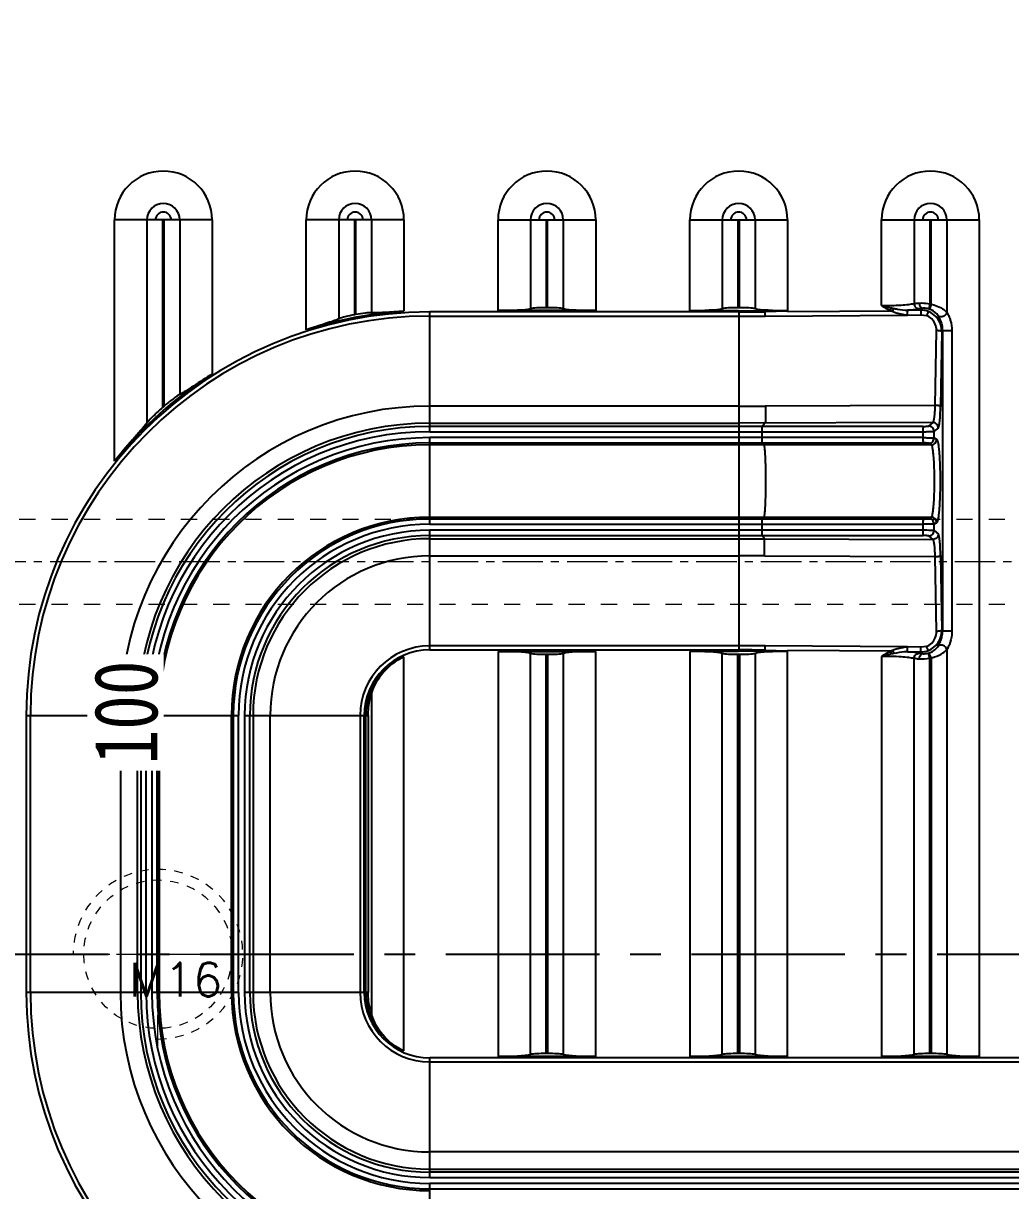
# Model space of a CAD drawing. Header units: millimetres. Extents: x 4797 to 6967, y -10922 to -3169.
# Drawn here: x 5593.2 to 5686.3, y -6475.9 to -6365.8 of the extents above; entities that cross this region are included whole.
import ezdxf

# ---------------------------------------------------------------- set-up
doc = ezdxf.new("R2010")
doc.units = ezdxf.units.MM
doc.header["$LTSCALE"] = 16.335
doc.header["$PDMODE"] = 3
doc.header["$PDSIZE"] = 0.3125
doc.linetypes.add('CENTER', pattern=[0.6, 0.375, -0.075, 0.075, -0.075])
doc.linetypes.add('HIDDEN', pattern=[0.2, 0.1, -0.1])
doc.layers.get('0').update_dxf_attribs({"linetype": 'CONTINUOUS'})
doc.layers.get('Defpoints').update_dxf_attribs({"linetype": 'CONTINUOUS'})
doc.layers.add('cool', color=153, linetype='HIDDEN', lineweight=9)
doc.layers.add('screw', color=33, linetype='CONTINUOUS', lineweight=13)
doc.layers.add('DEFAULT_2', color=8, linetype='HIDDEN')
doc.styles.get("Standard").update_dxf_attribs({"font": 'txt', "width": 0.8})
doc.styles.add('TXT', font='txt.shx', dxfattribs={"bigfont": 'gbcbig.shx'})
doc.dimstyles.new('ISO-25', dxfattribs={"dimtxt": 8, "dimasz": 6, "dimexe": 0, "dimexo": 0, "dimgap": 0, "dimtad": 1, "dimdsep": 46, "dimtxsty": 'Standard', "dimcen": 0, "dimclrd": 4, "dimclre": 4, "dimclrt": 6, "dimazin": 0, "dimtfac": 1, "dimtofl": 0, "dimtmove": 0, "dimatfit": 3, "dimfxl": 0, "dimarcsym": 0})

# ---------------------------------------------------------------- blocks, each defined once
blk = doc.blocks.new('147')
at = {"layer": 'cool', "ltscale": 0.932966}
for p, q in [((229.57, -3849.57), (-211.77, -3849.57)), ((229.57, -3857.57), (-211.77, -3857.57))]:
    blk.add_line(p, q, dxfattribs=at)
at = {"layer": 'cool', "color": 1, "linetype": 'CENTER', "ltscale": 0.621977}
blk.add_line((243.9, -3853.57), (-226.1, -3853.57), dxfattribs=at)
blk = doc.blocks.new('*D54')
at = {"color": 4, "lineweight": -2, "transparency": 16777216}
blk.add_line((5484.21, -6453.59), (5460.89, -6453.59), dxfattribs=at)
at = {"layer": 'Defpoints', "color": 0, "transparency": 16777216}
for p in [(5484.21, -6453.59), (5705.87, -6453.59)]:
    blk.add_point(p, dxfattribs=at)
at = {"color": 6, "transparency": 16777216, "insert": (5462.09, -6450.59), "char_height": 6, "attachment_point": 5, "bg_fill": 3, "box_fill_scale": 1.1, "bg_fill_color": 256, "bg_fill_true_color": 13158600, "bg_fill_transparency": 0}
blk.add_mtext('0', dxfattribs=at)
at = {"layer": 'Defpoints', "color": 0, "transparency": 16777216}
blk.add_point((5463.29, -6453.59), dxfattribs=at)
blk = doc.blocks.new('*D55')
at = {"color": 4, "lineweight": -2, "transparency": 16777216}
blk.add_line((5478.06, -6416.59), (5455.29, -6416.59), dxfattribs=at)
at = {"layer": 'Defpoints', "color": 0, "transparency": 16777216}
for p in [(5478.06, -6416.59), (5705.87, -6453.59)]:
    blk.add_point(p, dxfattribs=at)
at = {"color": 6, "transparency": 16777216, "insert": (5459.29, -6413.59), "char_height": 6, "attachment_point": 5, "bg_fill": 3, "box_fill_scale": 1.1, "bg_fill_color": 256, "bg_fill_true_color": 13158600, "bg_fill_transparency": 0}
blk.add_mtext('37', dxfattribs=at)
at = {"layer": 'Defpoints', "color": 0, "transparency": 16777216}
blk.add_point((5463.29, -6416.59), dxfattribs=at)
blk = doc.blocks.new('*D56')
at = {"color": 4, "lineweight": -2, "transparency": 16777216}
blk.add_line((5502.41, -6336.59), (5453.69, -6336.59), dxfattribs=at)
at = {"layer": 'Defpoints', "color": 0, "transparency": 16777216}
for p in [(5502.41, -6336.59), (5705.87, -6453.59)]:
    blk.add_point(p, dxfattribs=at)
at = {"color": 6, "transparency": 16777216, "insert": (5458.49, -6333.59), "char_height": 6, "attachment_point": 5, "bg_fill": 3, "box_fill_scale": 1.1, "bg_fill_color": 256, "bg_fill_true_color": 13158600, "bg_fill_transparency": 0}
blk.add_mtext('117', dxfattribs=at)
at = {"layer": 'Defpoints', "color": 0, "transparency": 16777216}
blk.add_point((5463.29, -6336.59), dxfattribs=at)
blk = doc.blocks.new('*D83')
at = {"color": 4, "lineweight": -2, "transparency": 16777216}
blk.add_line((5577.23, -6373.78), (5445.69, -6373.78), dxfattribs=at)
at = {"layer": 'Defpoints', "color": 0, "transparency": 16777216}
for p in [(5577.23, -6373.78), (5705.87, -6453.59)]:
    blk.add_point(p, dxfattribs=at)
at = {"color": 6, "transparency": 16777216, "insert": (5454.49, -6370.78), "char_height": 6, "attachment_point": 5, "bg_fill": 3, "box_fill_scale": 1.1, "bg_fill_color": 256, "bg_fill_true_color": 13158600, "bg_fill_transparency": 0}
blk.add_mtext('79.81', dxfattribs=at)
at = {"layer": 'Defpoints', "color": 0, "transparency": 16777216}
blk.add_point((5463.29, -6373.78), dxfattribs=at)
blk = doc.blocks.new('*D84')
at = {"color": 4, "lineweight": -2, "transparency": 16777216}
blk.add_line((5507.76, -6491.59), (5455.29, -6491.59), dxfattribs=at)
at = {"layer": 'Defpoints', "color": 0, "transparency": 16777216}
for p in [(5705.87, -6453.59), (5507.76, -6491.59)]:
    blk.add_point(p, dxfattribs=at)
at = {"color": 6, "transparency": 16777216, "insert": (5459.29, -6488.59), "char_height": 6, "attachment_point": 5, "bg_fill": 3, "box_fill_scale": 1.1, "bg_fill_color": 256, "bg_fill_true_color": 13158600, "bg_fill_transparency": 0}
blk.add_mtext('38', dxfattribs=at)
at = {"layer": 'Defpoints', "color": 0, "transparency": 16777216}
blk.add_point((5463.29, -6491.59), dxfattribs=at)
blk = doc.blocks.new('*D85')
at = {"color": 4, "lineweight": -2, "transparency": 16777216}
blk.add_line((5555.12, -6506.44), (5444.09, -6506.44), dxfattribs=at)
at = {"layer": 'Defpoints', "color": 0, "transparency": 16777216}
for p in [(5705.87, -6453.59), (5463.29, -6506.44), (5555.12, -6506.44)]:
    blk.add_point(p, dxfattribs=at)
at = {"color": 6, "transparency": 16777216, "insert": (5453.69, -6503.44), "char_height": 6, "attachment_point": 5, "bg_fill": 3, "box_fill_scale": 1.1, "bg_fill_color": 256, "bg_fill_true_color": 13158600, "bg_fill_transparency": 0}
blk.add_mtext('52.85', dxfattribs=at)
blk = doc.blocks.new('*D57')
at = {"color": 4, "lineweight": -2, "transparency": 16777216}
blk.add_line((5555.12, -6507.58), (5555.12, -6671.73), dxfattribs=at)
at = {"layer": 'Defpoints', "color": 0, "transparency": 16777216}
for p in [(5705.87, -6453.59), (5555.12, -6507.58)]:
    blk.add_point(p, dxfattribs=at)
at = {"color": 6, "transparency": 16777216, "insert": (5552.12, -6660.93), "char_height": 6, "attachment_point": 5, "rotation": 90, "bg_fill": 3, "box_fill_scale": 1.1, "bg_fill_color": 256, "bg_fill_true_color": 13158600, "bg_fill_transparency": 0}
blk.add_mtext('150.75', dxfattribs=at)
at = {"layer": 'Defpoints', "color": 0, "transparency": 16777216}
blk.add_point((5555.12, -6650.13), dxfattribs=at)
blk = doc.blocks.new('*D58')
at = {"color": 4, "lineweight": -2, "transparency": 16777216}
blk.add_line((5577.23, -6372.68), (5577.23, -6233.98), dxfattribs=at)
at = {"layer": 'Defpoints', "color": 0, "transparency": 16777216}
for p in [(5577.23, -6256.38), (5577.23, -6372.68), (5705.87, -6453.59)]:
    blk.add_point(p, dxfattribs=at)
at = {"color": 6, "transparency": 16777216, "insert": (5574.23, -6245.18), "char_height": 6, "attachment_point": 5, "rotation": 90, "bg_fill": 3, "box_fill_scale": 1.1, "bg_fill_color": 256, "bg_fill_true_color": 13158600, "bg_fill_transparency": 0}
blk.add_mtext('128.64', dxfattribs=at)
blk = doc.blocks.new('*D59')
at = {"color": 4, "lineweight": -2, "transparency": 16777216}
blk.add_line((5500.87, -6290.13), (5500.87, -6244.38), dxfattribs=at)
at = {"layer": 'Defpoints', "color": 0, "transparency": 16777216}
for p in [(5500.87, -6290.13), (5705.87, -6453.59)]:
    blk.add_point(p, dxfattribs=at)
at = {"color": 6, "transparency": 16777216, "insert": (5497.87, -6250.38), "char_height": 6, "attachment_point": 5, "rotation": 90, "bg_fill": 3, "box_fill_scale": 1.1, "bg_fill_color": 256, "bg_fill_true_color": 13158600, "bg_fill_transparency": 0}
blk.add_mtext('205', dxfattribs=at)
at = {"layer": 'Defpoints', "color": 0, "transparency": 16777216}
blk.add_point((5500.87, -6256.38), dxfattribs=at)
blk = doc.blocks.new('*D60')
at = {"color": 4, "lineweight": -2, "transparency": 16777216}
blk.add_line((5497.55, -6293.59), (5454.72, -6293.59), dxfattribs=at)
at = {"layer": 'Defpoints', "color": 0, "transparency": 16777216}
for p in [(5497.55, -6293.59), (5705.87, -6453.59)]:
    blk.add_point(p, dxfattribs=at)
at = {"color": 6, "transparency": 16777216, "insert": (5459.92, -6290.59), "char_height": 6, "attachment_point": 5, "bg_fill": 3, "box_fill_scale": 1.1, "bg_fill_color": 256, "bg_fill_true_color": 13158600, "bg_fill_transparency": 0}
blk.add_mtext('160', dxfattribs=at)
at = {"layer": 'Defpoints', "color": 0, "transparency": 16777216}
blk.add_point((5465.12, -6293.59), dxfattribs=at)
blk = doc.blocks.new('screw_m16_g')
at = {"layer": 'screw', "color": 1, "linetype": 'CENTER', "ltscale": 0.497582}
for p, q in [((0, -8.8), (0, 8.8)), ((-8.8, 0), (8.8, 0))]:
    blk.add_line(p, q, dxfattribs=at)
at = {"layer": 'screw', "color": 33, "linetype": 'HIDDEN', "ltscale": 0.497582}
blk.add_circle((0, 0), 7, dxfattribs=at)
at = {"layer": 'screw', "color": 92, "linetype": 'HIDDEN', "ltscale": 0.497582}
blk.add_arc((0, 0), 8, 270, 180, dxfattribs=at)
at = {"layer": 'screw', "color": 6, "style": 'TXT'}
blk.add_text('M16', height=3.2, dxfattribs=at).set_placement((-2.72, -4))
blk = doc.blocks.new('*D451')
at = {"color": 4, "lineweight": -2, "transparency": 16777216}
blk.add_line((5605.87, -6456.39), (5605.87, -6425.99), dxfattribs=at)
at = {"layer": 'Defpoints', "color": 0, "transparency": 16777216}
for p in [(5705.87, -6453.59), (5605.87, -6456.39)]:
    blk.add_point(p, dxfattribs=at)
at = {"color": 6, "transparency": 16777216, "insert": (5602.87, -6430.79), "char_height": 6, "attachment_point": 5, "rotation": 90, "bg_fill": 3, "box_fill_scale": 1.1, "bg_fill_color": 256, "bg_fill_true_color": 13158600, "bg_fill_transparency": 0}
blk.add_mtext('100', dxfattribs=at)
at = {"layer": 'Defpoints', "color": 0, "transparency": 16777216}
blk.add_point((5605.87, -6435.59), dxfattribs=at)

msp = doc.modelspace()

# ---------------------------------------------------------------- linework, layer by layer
at = {"color": 1, "linetype": 'CENTER', "ltscale": 2.363517}
msp.add_line((5470.871, -6453.588), (5940.871, -6453.588), dxfattribs=at)

# ---------------------------------------------------------------- block references
msp.add_blockref('147', (5696.975, -2563.022))

# ---------------------------------------------------------------- next in the draw order: dimensions: what is measured, and where the dimension line sits
dim = msp.add_ordinate_dim(feature_location=(5484.207285613, -6453.588155281), offset=(-20.915271736, 0), dtype=0, origin=(5705.871304983, -6453.588155281), dimstyle='ISO-25', override={"dimtxt": 6, "dimfxl": 1.25})
dim.commit()
dim.dimension.update_dxf_attribs({"geometry": '*D54', "text_midpoint": (5462.092013877, -6450.588155281)})

# ---------------------------------------------------------------- next in the draw order: dimensions: what is measured, and where the dimension line sits
dim = msp.add_ordinate_dim(feature_location=(5478.056, -6416.588), offset=(-14.764, 0), dtype=0, origin=(5705.871, -6453.588), dimstyle='ISO-25', override={"dimtxt": 6, "dimfxl": 1.25})
dim.commit()
dim.dimension.update_dxf_attribs({"geometry": '*D55', "text_midpoint": (5459.292, -6413.588)})

# ---------------------------------------------------------------- next in the draw order: dimensions: what is measured, and where the dimension line sits
dim = msp.add_ordinate_dim(feature_location=(5502.409, -6336.588), offset=(-39.117, 0), dtype=0, origin=(5705.871, -6453.588), dimstyle='ISO-25', override={"dimtxt": 6, "dimfxl": 1.25})
dim.commit()
dim.dimension.update_dxf_attribs({"geometry": '*D56', "text_midpoint": (5458.492, -6333.588)})

# ---------------------------------------------------------------- next in the draw order: dimensions: what is measured, and where the dimension line sits
dim = msp.add_ordinate_dim(feature_location=(5577.231, -6373.778), offset=(-113.939, 0), dtype=0, origin=(5705.871, -6453.588), dimstyle='ISO-25', override={"dimtxt": 6, "dimfxl": 1.25})
dim.commit()
dim.dimension.update_dxf_attribs({"geometry": '*D83', "text_midpoint": (5454.492, -6370.778)})

# ---------------------------------------------------------------- next in the draw order: dimensions: what is measured, and where the dimension line sits
dim = msp.add_ordinate_dim(feature_location=(5507.76, -6491.588), offset=(-44.468, 0), dtype=0, origin=(5705.871, -6453.588), dimstyle='ISO-25', override={"dimtxt": 6, "dimfxl": 1.25})
dim.commit()
dim.dimension.update_dxf_attribs({"geometry": '*D84', "text_midpoint": (5459.292, -6488.588)})

# ---------------------------------------------------------------- next in the draw order: dimensions: what is measured, and where the dimension line sits
dim = msp.add_ordinate_dim(feature_location=(5555.121, -6506.438), offset=(-91.829, 0), dtype=0, origin=(5705.871, -6453.588), dimstyle='ISO-25', override={"dimtxt": 6, "dimfxl": 1.25})
dim.commit()
dim.dimension.update_dxf_attribs({"geometry": '*D85', "text_midpoint": (5453.692, -6503.438)})

# ---------------------------------------------------------------- next in the draw order: dimensions: what is measured, and where the dimension line sits
dim = msp.add_ordinate_dim(feature_location=(5555.121, -6507.578), offset=(0, -142.548), dtype=1, origin=(5705.871, -6453.588), dimstyle='ISO-25', override={"dimtxt": 6, "dimfxl": 1.25})
dim.commit()
dim.dimension.update_dxf_attribs({"geometry": '*D57', "text_midpoint": (5552.121, -6660.926)})

# ---------------------------------------------------------------- next in the draw order: linework, layer by layer
at = {"color": 7, "linetype": 'Continuous'}
for p, q in [((5604.741, -6457.193), (5593.451, -6457.193)), ((5613.479, -6457.193), (5605.303, -6457.193)), ((5625.332, -6457.193), (5614.042, -6457.193)), ((5625.692, -6457.193), (5625.471, -6457.193)), ((5642.623, -6462.959), (5642.489, -6462.959)), ((5660.713, -6462.959), (5660.579, -6462.959)), ((5678.803, -6462.959), (5678.669, -6462.959)), ((5631.501, -6474.653), (5631.501, -6463.362)), ((5780.241, -6463.362), (5631.501, -6463.362)), ((5631.501, -6463.75), (5780.241, -6463.75)), ((5647.162, -6463.223), (5637.95, -6463.223)), ((5665.252, -6463.223), (5656.04, -6463.223)), ((5683.342, -6463.223), (5674.13, -6463.223)), ((5780.241, -6472.238), (5631.501, -6472.238)), ((5631.501, -6473.855), (5780.241, -6473.855)), ((5780.241, -6474.151), (5631.501, -6474.151)), ((5631.501, -6474.653), (5780.241, -6474.653)), ((5631.501, -6483.391), (5631.501, -6475.215)), ((5780.241, -6475.215), (5631.501, -6475.215)), ((5631.501, -6475.717), (5780.241, -6475.717))]:
    msp.add_line(p, q, dxfattribs=at)
for radius, end in [(38.051, 270), (37.663, 270), (29.175, 270), (27.558, 270), (27.261, 270), (26.76, 270), (26.198, 270), (25.696, 270), (25.522, 270), (18.698, 270), (18.524, 270), (18.022, 270), (17.46, 270), (16.959, 270), (16.662, 270), (15.045, 270), (6.557, 270), (6.169, 270), (6.03, 246.24715)]:
    msp.add_arc((5631.501, -6457.193), radius, 180, end, dxfattribs=at)
for centre, major_axis, start_param, end_param in [((5637.95, -6462.933), (3.317, 0), -1.5707963, -0.3981949), ((5642.489, -6463.1), (1.608, 0), 1.5707963, 2.7433978), ((5642.623, -6463.1), (1.608, 0), 0.3981949, 1.5707963), ((5647.162, -6462.933), (3.317, 0), -2.7433978, -1.5707963), ((5656.04, -6462.933), (3.317, 0), -1.5707963, -0.3981949), ((5660.579, -6463.1), (1.608, 0), 1.5707963, 2.7433978), ((5660.713, -6463.1), (1.608, 0), 0.3981949, 1.5707963), ((5665.252, -6462.933), (3.317, 0), -2.7433978, -1.5707963), ((5674.13, -6462.933), (3.317, 0), -1.5707963, -0.3981949), ((5678.669, -6463.1), (1.608, 0), 1.5707963, 2.7433978), ((5678.803, -6463.1), (1.608, 0), 0.3981949, 1.5707963), ((5683.342, -6462.933), (3.317, 0), -2.7433978, -1.5707963)]:
    msp.add_ellipse(centre, major_axis=major_axis, ratio=0.0874887, start_param=start_param, end_param=end_param, dxfattribs=at)
for points, knots in [([(5626.015, -6459.231), (5625.969, -6459.078), (5625.782, -6458.415), (5625.692, -6457.722), (5625.692, -6457.193)], [0, 0, 0, 0, 0.2322874, 1, 1, 1, 1]), ([(5629.072, -6462.712), (5628.308, -6462.376), (5626.996, -6461.38), (5626.232, -6459.944), (5626.015, -6459.231)], [0, 0, 0, 0, 0.5284097, 1, 1, 1, 1])]:
    msp.add_open_spline(points, degree=3, knots=knots, dxfattribs=at)

# ---------------------------------------------------------------- next in the draw order: dimensions: what is measured, and where the dimension line sits
dim = msp.add_ordinate_dim(feature_location=(5577.231, -6372.68), offset=(0, 116.298), dtype=1, origin=(5705.871, -6453.588), dimstyle='ISO-25', override={"dimtxt": 6, "dimfxl": 1.25})
dim.commit()
dim.dimension.update_dxf_attribs({"geometry": '*D58', "text_midpoint": (5574.231, -6245.182)})

# ---------------------------------------------------------------- next in the draw order: dimensions: what is measured, and where the dimension line sits
dim = msp.add_ordinate_dim(feature_location=(5500.871, -6290.133), offset=(0, 33.751), dtype=1, origin=(5705.871, -6453.588), dimstyle='ISO-25', override={"dimtxt": 6, "dimfxl": 1.25})
dim.commit()
dim.dimension.update_dxf_attribs({"geometry": '*D59', "text_midpoint": (5497.871, -6250.382)})

# ---------------------------------------------------------------- next in the draw order: dimensions: what is measured, and where the dimension line sits
dim = msp.add_ordinate_dim(feature_location=(5497.55, -6293.588), offset=(-32.427, 0), dtype=0, origin=(5705.871, -6453.588), dimstyle='ISO-25', override={"dimtxt": 6, "dimfxl": 1.25})
dim.commit()
dim.dimension.update_dxf_attribs({"geometry": '*D60', "text_midpoint": (5459.923, -6290.588)})

# ---------------------------------------------------------------- next in the draw order: linework, layer by layer
for p, q in [((5601.77, -6407.093), (5601.77, -6384.33)), ((5610.982, -6384.33), (5601.77, -6384.33)), ((5604.827, -6384.33), (5604.827, -6403.485)), ((5606.309, -6384.33), (5606.309, -6402.01)), ((5606.443, -6401.895), (5606.443, -6384.33)), ((5607.925, -6384.33), (5607.925, -6400.793)), ((5610.982, -6384.33), (5610.982, -6398.853)), ((5619.86, -6394.69), (5619.86, -6384.33)), ((5629.072, -6384.33), (5619.86, -6384.33)), ((5622.917, -6384.33), (5622.917, -6393.668)), ((5624.399, -6384.33), (5624.399, -6393.271)), ((5624.533, -6393.246), (5624.533, -6384.33)), ((5626.015, -6384.33), (5626.015, -6393.089)), ((5629.072, -6384.33), (5629.072, -6392.95)), ((5637.95, -6392.873), (5637.95, -6384.33)), ((5637.95, -6384.33), (5647.162, -6384.33)), ((5641.007, -6384.33), (5641.007, -6392.695)), ((5642.489, -6384.33), (5642.489, -6392.609)), ((5642.623, -6392.609), (5642.623, -6384.33)), ((5644.105, -6384.33), (5644.105, -6392.695)), ((5647.162, -6384.33), (5647.162, -6392.873)), ((5656.04, -6392.873), (5656.04, -6384.33)), ((5656.04, -6384.33), (5665.252, -6384.33)), ((5659.097, -6384.33), (5659.097, -6392.695)), ((5660.579, -6384.33), (5660.579, -6392.609)), ((5660.713, -6392.609), (5660.713, -6384.33)), ((5662.195, -6384.33), (5662.195, -6392.695)), ((5665.252, -6384.33), (5665.252, -6393)), ((5674.13, -6392.412), (5674.13, -6384.33)), ((5674.13, -6384.33), (5683.342, -6384.33)), ((5677.187, -6384.33), (5677.187, -6392.208)), ((5678.669, -6384.33), (5678.669, -6392.236)), ((5678.803, -6392.276), (5678.803, -6384.33)), ((5680.285, -6384.33), (5680.285, -6393.045)), ((5683.342, -6384.33), (5683.342, -6463.223)), ((5642.623, -6392.609), (5642.489, -6392.609)), ((5660.713, -6392.609), (5660.579, -6392.609)), ((5678.669, -6392.236), (5678.592, -6392.734)), ((5678.803, -6392.276), (5678.646, -6392.75)), ((5631.501, -6404.303), (5631.501, -6393.012)), ((5660.646, -6393.012), (5631.501, -6393.012)), ((5631.501, -6393.4), (5660.646, -6393.4)), ((5647.162, -6392.873), (5637.95, -6392.873)), ((5665.252, -6392.936), (5656.04, -6392.873)), ((5660.646, -6393.012), (5660.646, -6424.894)), ((5665.252, -6392.936), (5663.137, -6392.998)), ((5663.138, -6393.396), (5663.137, -6393.008)), ((5663.138, -6393.396), (5676.579, -6393.317)), ((5675.061, -6392.927), (5665.252, -6393)), ((5674.956, -6392.873), (5675.073, -6392.636)), ((5675.169, -6392.971), (5675.062, -6392.949)), ((5675.146, -6392.964), (5675.276, -6392.678)), ((5676.579, -6393.287), (5676.579, -6392.835)), ((5677.825, -6392.835), (5676.579, -6392.835)), ((5676.579, -6393.317), (5677.825, -6393.285)), ((5677.825, -6392.835), (5677.991, -6392.67)), ((5677.825, -6392.835), (5677.825, -6393.285)), ((5677.825, -6393.285), (5678.362, -6393.34)), ((5679.179, -6401.825), (5679.301, -6394.767)), ((5680.765, -6394.792), (5679.874, -6394.791)), ((5679.874, -6394.792), (5679.874, -6423.114)), ((5680.765, -6394.792), (5680.765, -6423.114)), ((5679.802, -6394.864), (5679.68, -6401.922)), ((5660.646, -6401.888), (5631.501, -6401.888)), ((5679.179, -6401.825), (5663.139, -6401.884)), ((5631.501, -6403.505), (5660.646, -6403.505)), ((5678.977, -6403.443), (5660.646, -6403.505)), ((5662.869, -6403.801), (5663.094, -6403.501)), ((5678.572, -6403.767), (5678.977, -6403.443)), ((5678.045, -6403.801), (5631.501, -6403.801)), ((5631.501, -6404.303), (5678.021, -6404.303)), ((5662.845, -6404.865), (5662.845, -6404.303)), ((5678.021, -6404.303), (5678.021, -6404.865)), ((5679.48, -6403.944), (5679.075, -6404.269)), ((5679.075, -6404.89), (5679.075, -6404.269)), ((5631.501, -6413.041), (5631.501, -6404.865)), ((5678.021, -6404.865), (5631.501, -6404.865)), ((5631.501, -6405.367), (5678.046, -6405.367)), ((5678.82, -6405.541), (5631.501, -6405.541)), ((5663.044, -6405.541), (5662.87, -6405.367)), ((5678.82, -6405.541), (5678.573, -6405.392)), ((5679.075, -6404.89), (5679.322, -6405.039)), ((5631.501, -6412.365), (5678.82, -6412.365)), ((5662.87, -6412.539), (5663.044, -6412.365)), ((5678.573, -6412.514), (5678.82, -6412.365)), ((5678.046, -6412.539), (5631.501, -6412.539)), ((5631.501, -6413.041), (5678.021, -6413.041)), ((5662.845, -6413.603), (5662.845, -6413.041)), ((5678.021, -6413.041), (5678.021, -6413.603)), ((5679.322, -6412.867), (5679.075, -6413.016)), ((5679.075, -6413.637), (5679.075, -6413.016)), ((5631.501, -6424.894), (5631.501, -6413.603)), ((5678.021, -6413.603), (5631.501, -6413.603)), ((5631.501, -6414.104), (5678.046, -6414.104)), ((5631.501, -6414.4), (5663.094, -6414.405)), ((5663.094, -6414.405), (5662.869, -6414.104)), ((5663.09, -6416.022), (5663.094, -6414.405)), ((5663.094, -6414.405), (5678.977, -6414.463)), ((5678.977, -6414.463), (5678.572, -6414.138)), ((5679.075, -6413.637), (5679.48, -6413.962)), ((5631.501, -6416.018), (5660.646, -6416.018)), ((5663.114, -6416.022), (5679.179, -6416.081)), ((5679.301, -6423.139), (5679.179, -6416.081)), ((5679.68, -6415.984), (5679.802, -6423.042)), ((5680.765, -6423.114), (5679.874, -6423.114)), ((5660.646, -6424.506), (5631.501, -6424.506)), ((5663.137, -6424.898), (5663.138, -6424.51)), ((5676.579, -6424.589), (5663.138, -6424.51)), ((5629.072, -6462.712), (5629.072, -6425.544)), ((5631.501, -6424.894), (5660.646, -6424.894)), ((5637.95, -6425.033), (5637.95, -6463.223)), ((5637.95, -6425.033), (5647.162, -6425.033)), ((5641.007, -6463.045), (5641.007, -6425.211)), ((5642.489, -6462.959), (5642.489, -6425.297)), ((5642.489, -6425.297), (5642.623, -6425.297)), ((5642.623, -6425.297), (5642.623, -6462.959)), ((5644.105, -6425.211), (5644.105, -6463.045)), ((5647.162, -6463.223), (5647.162, -6425.033)), ((5656.04, -6425.033), (5665.252, -6424.969)), ((5656.04, -6425.033), (5656.04, -6463.223)), ((5659.097, -6463.045), (5659.097, -6425.211)), ((5660.579, -6462.959), (5660.579, -6425.297)), ((5660.579, -6425.297), (5660.713, -6425.297)), ((5660.713, -6425.297), (5660.713, -6462.959)), ((5662.195, -6425.211), (5662.195, -6463.045)), ((5663.137, -6424.908), (5665.252, -6424.969)), ((5665.252, -6463.223), (5665.252, -6424.906)), ((5665.252, -6424.906), (5675.061, -6424.978)), ((5674.13, -6425.493), (5674.13, -6463.223)), ((5674.947, -6425.015), (5675.073, -6425.27)), ((5675.062, -6424.957), (5675.153, -6424.94)), ((5675.146, -6424.942), (5675.276, -6425.227)), ((5677.829, -6424.621), (5676.579, -6424.589)), ((5676.579, -6425.071), (5676.579, -6424.619)), ((5676.579, -6425.071), (5677.825, -6425.07)), ((5677.825, -6425.07), (5677.825, -6424.621)), ((5677.991, -6425.236), (5677.825, -6425.07)), ((5678.362, -6424.566), (5677.829, -6424.621)), ((5678.669, -6425.67), (5678.539, -6425.187)), ((5678.803, -6425.629), (5678.592, -6425.172)), ((5678.803, -6425.629), (5678.803, -6462.959)), ((5680.285, -6424.861), (5680.285, -6463.045)), ((5677.187, -6463.045), (5677.187, -6425.698)), ((5678.669, -6462.959), (5678.669, -6425.67)), ((5626.015, -6429.024), (5626.015, -6459.231)), ((5593.451, -6431.063), (5593.451, -6457.193)), ((5593.451, -6431.063), (5604.741, -6431.063)), ((5593.839, -6457.193), (5593.839, -6431.063)), ((5602.327, -6431.063), (5602.327, -6457.193)), ((5603.944, -6457.193), (5603.944, -6431.063)), ((5604.24, -6431.063), (5604.24, -6457.193)), ((5604.741, -6457.193), (5604.741, -6431.063)), ((5605.303, -6431.063), (5605.303, -6457.193)), ((5605.303, -6431.063), (5613.479, -6431.063)), ((5605.805, -6457.193), (5605.805, -6431.063)), ((5605.979, -6431.063), (5605.979, -6457.193)), ((5612.804, -6457.193), (5612.804, -6431.063)), ((5612.978, -6431.063), (5612.978, -6457.193)), ((5613.479, -6457.193), (5613.479, -6431.063)), ((5614.042, -6431.063), (5614.042, -6457.193)), ((5614.042, -6431.063), (5625.332, -6431.063)), ((5614.543, -6457.193), (5614.543, -6431.063)), ((5614.839, -6431.063), (5614.839, -6457.193)), ((5616.456, -6457.193), (5616.456, -6431.063)), ((5624.944, -6431.063), (5624.944, -6457.193)), ((5625.332, -6457.193), (5625.332, -6431.063)), ((5625.471, -6457.193), (5625.471, -6431.063)), ((5625.471, -6431.063), (5625.692, -6431.063)), ((5625.692, -6431.063), (5625.692, -6457.193))]:
    msp.add_line(p, q, dxfattribs=at)
for centre, radius, start, end in [((5606.376, -6384.33), 4.606, 0, 180), ((5624.466, -6384.33), 4.606, 0, 180), ((5642.556, -6384.33), 4.606, 0, 180), ((5660.646, -6384.33), 4.606, 0, 180), ((5678.736, -6384.33), 4.606, 0, 180), ((5606.376, -6384.33), 1.549, 0, 180), ((5606.376, -6384.33), 0.745, 0, 180), ((5624.466, -6384.33), 1.549, 0, 180), ((5624.466, -6384.33), 0.745, 0, 180), ((5642.556, -6384.33), 1.549, 0, 180), ((5642.556, -6384.33), 0.745, 0, 180), ((5660.646, -6384.33), 1.549, 0, 180), ((5660.646, -6384.33), 0.745, 0, 180), ((5678.736, -6384.33), 1.549, 0, 180), ((5678.736, -6384.33), 0.745, 0, 180), ((5681.708, -6379.822), 14.695, 238.95865, 243.10607), ((5678.011, -6394.663), 2.514, 71.64056, 74.82739), ((5631.501, -6431.063), 38.051, 90, 180), ((5631.501, -6431.063), 37.663, 90, 180), ((5631.501, -6431.063), 38.19, 93.6464, 107.74747), ((5631.501, -6431.063), 38.454, 100.44001, 100.64293), ((5660.645, -5725.776), 667.236, 270.000084, 270.213937), ((5660.537, -5674.497), 718.903, 270.008729, 270.207325), ((5678.391, -6377.23), 15.759, 257.84561, 258.59986), ((5678.126, -6394.274), 1.611, 88.60159, 94.79854), ((5677.818, -6394.812), 1.979, 359.37424, 68.55634), ((5677.479, -6394.791), 2.395, 359.97921, 9.85221), ((5631.501, -6431.063), 38.19, 122.49887, 141.12403), ((5631.501, -6431.063), 29.175, 90, 180), ((5631.501, -6431.063), 38.454, 130.66544, 130.92896), ((5660.646, -5699.974), 701.914, 270.000065, 270.203507), ((5631.501, -6431.063), 27.558, 90, 180), ((5631.501, -6431.063), 27.261, 90, 180), ((5631.501, -6431.063), 26.76, 90, 180), ((5631.501, -6431.063), 26.198, 90, 180), ((5631.501, -6431.063), 25.696, 90, 180), ((5631.501, -6431.063), 25.522, 90, 180), ((5678.818, -6405.037), 0.504, 270.21036, 359.78325), ((5631.501, -6431.063), 18.698, 90, 180), ((5678.818, -6412.869), 0.504, 0.22364, 89.78978), ((5631.501, -6431.063), 18.524, 90, 180), ((5631.501, -6431.063), 18.022, 90, 180), ((5631.501, -6431.063), 17.46, 90, 180), ((5631.501, -6431.063), 16.959, 90, 180), ((5631.501, -6431.063), 16.662, 90, 180), ((5631.501, -6431.063), 15.045, 90, 180), ((5660.646, -7117.903), 701.886, 89.798464, 89.999939), ((5677.817, -6423.093), 1.98, 291.44977, 0.62489), ((5677.464, -6423.114), 2.41, 347.49814, 359.9994), ((5631.501, -6431.063), 6.557, 90, 180), ((5660.537, -7143.334), 718.829, 89.792666, 89.991279), ((5631.501, -6431.063), 6.169, 90, 180), ((5631.501, -6431.063), 6.03, 113.75285, 180), ((5660.646, -7091.679), 666.786, 89.785989, 89.999987), ((5681.74, -6438.141), 14.761, 116.90518, 121.03399), ((5678.384, -6440.642), 15.724, 101.40078, 102.15657), ((5678.012, -6423.246), 2.511, 285.17056, 288.36148), ((5678.163, -6415.284), 10.464, 266.26536, 267.36925), ((5677.885, -6421.435), 4.307, 267.30285, 280.48679)]:
    msp.add_arc(centre, radius, start, end, dxfattribs=at)
for centre, major_axis, start_param, end_param in [((5642.489, -6392.75), (1.608, 0), 1.5707963, 2.7433978), ((5642.623, -6392.75), (1.608, 0), 0.3981949, 1.5707963), ((5660.579, -6392.75), (1.608, 0), 1.5707963, 2.7433978), ((5660.713, -6392.75), (1.608, 0), 0.3981949, 1.5707963), ((5637.95, -6392.583), (3.317, 0), -1.5707963, -0.3981949), ((5647.162, -6392.583), (3.317, 0), -2.7433978, -1.5707963), ((5656.04, -6392.583), (3.317, 0), -1.5707963, -0.3981949), ((5665.252, -6392.583), (3.317, 0), -2.7433978, -1.5707963), ((5637.95, -6425.323), (3.317, 0), 0.3981949, 1.5707963), ((5642.489, -6425.156), (1.608, 0), -2.7433978, -1.5707963), ((5642.623, -6425.156), (1.608, 0), -1.5707963, -0.3981949), ((5647.162, -6425.323), (3.317, 0), 1.5707963, 2.7433978), ((5656.04, -6425.323), (3.317, 0), 0.3981949, 1.5707963), ((5660.579, -6425.156), (1.608, 0), -2.7433978, -1.5707963), ((5660.713, -6425.156), (1.608, 0), -1.5707963, -0.3981949), ((5665.252, -6425.323), (3.317, 0), 1.5707963, 2.7433978)]:
    msp.add_ellipse(centre, major_axis=major_axis, ratio=0.0874887, start_param=start_param, end_param=end_param, dxfattribs=at)
for points, knots in [([(5674.13, -6392.412), (5674.743, -6392.412), (5675.597, -6392.392), (5676.616, -6392.305), (5677.023, -6392.247), (5677.187, -6392.208)], [0, 0, 0, 0, 0.5992668, 0.8346317, 1, 1, 1, 1]), ([(5674.13, -6392.412), (5674.366, -6392.472), (5674.68, -6392.549), (5674.995, -6392.619), (5675.073, -6392.636)], [0, 0, 0, 0, 0.7538258, 1, 1, 1, 1]), ([(5677.187, -6392.208), (5677.218, -6392.204), (5677.382, -6392.185), (5677.548, -6392.175), (5677.683, -6392.169)], [0, 0, 0, 0, 0.1857328, 1, 1, 1, 1]), ([(5677.187, -6392.208), (5677.191, -6392.333), (5677.286, -6392.584), (5677.532, -6392.704), (5677.65, -6392.708)], [0, 0, 0, 0, 0.513148, 1, 1, 1, 1]), ([(5677.683, -6392.169), (5677.757, -6392.165), (5678.087, -6392.159), (5678.418, -6392.19), (5678.669, -6392.236)], [0, 0, 0, 0, 0.2253064, 1, 1, 1, 1]), ([(5677.683, -6392.169), (5677.686, -6392.234), (5677.712, -6392.428), (5677.854, -6392.654), (5677.991, -6392.67)], [0, 0, 0, 0, 0.3201071, 1, 1, 1, 1]), ([(5678.803, -6392.276), (5678.883, -6392.295), (5679.187, -6392.374), (5679.481, -6392.491), (5679.685, -6392.6)], [0, 0, 0, 0, 0.2617002, 1, 1, 1, 1]), ([(5679.685, -6392.6), (5679.749, -6392.635), (5679.964, -6392.761), (5680.165, -6392.915), (5680.285, -6393.045)], [0, 0, 0, 0, 0.2921653, 1, 1, 1, 1]), ([(5622.917, -6393.668), (5622.75, -6393.742), (5622.338, -6393.891), (5621.318, -6394.229), (5620.467, -6394.496), (5619.86, -6394.69)], [0, 0, 0, 0, 0.1699135, 0.4074549, 1, 1, 1, 1]), ([(5624.399, -6393.271), (5624.101, -6393.327), (5623.602, -6393.441), (5623.107, -6393.584), (5622.917, -6393.668)], [0, 0, 0, 0, 0.593579, 1, 1, 1, 1]), ([(5626.015, -6393.089), (5625.817, -6393.076), (5625.318, -6393.122), (5624.827, -6393.192), (5624.533, -6393.246)], [0, 0, 0, 0, 0.3998299, 1, 1, 1, 1]), ([(5629.072, -6392.95), (5628.461, -6392.989), (5627.61, -6393.047), (5626.591, -6393.095), (5626.183, -6393.1), (5626.015, -6393.089)], [0, 0, 0, 0, 0.6001952, 0.8358032, 1, 1, 1, 1]), ([(5675.169, -6392.971), (5675.282, -6393.013), (5675.51, -6393.097), (5675.865, -6393.177), (5676.22, -6393.247), (5676.458, -6393.303), (5676.579, -6393.303)], [0, 0, 0, 0, 0.2502436, 0.4996349, 0.7503632, 1, 1, 1, 1]), ([(5675.276, -6392.678), (5675.39, -6392.701), (5675.819, -6392.785), (5676.258, -6392.844), (5676.579, -6392.835)], [0, 0, 0, 0, 0.2658242, 1, 1, 1, 1]), ([(5676.579, -6392.835), (5676.689, -6392.827), (5677.048, -6392.797), (5677.407, -6392.759), (5677.65, -6392.708)], [0, 0, 0, 0, 0.3078439, 1, 1, 1, 1]), ([(5677.991, -6392.67), (5677.967, -6392.671), (5677.883, -6392.677), (5677.798, -6392.686), (5677.738, -6392.694)], [0, 0, 0, 0, 0.2836626, 1, 1, 1, 1]), ([(5678.607, -6392.737), (5678.569, -6392.726), (5678.425, -6392.687), (5678.276, -6392.667), (5678.165, -6392.664)], [0, 0, 0, 0, 0.2607414, 1, 1, 1, 1]), ([(5678.541, -6392.971), (5678.529, -6392.98), (5678.508, -6393.02), (5678.444, -6393.138), (5678.398, -6393.253), (5678.362, -6393.34)], [0, 0, 0, 0, 0.1114723, 0.3134011, 1, 1, 1, 1]), ([(5679.45, -6393.376), (5679.413, -6393.313), (5679.201, -6393.025), (5678.878, -6392.82), (5678.607, -6392.738)], [0, 0, 0, 0, 0.2050235, 1, 1, 1, 1]), ([(5679.45, -6393.376), (5679.461, -6393.396), (5679.51, -6393.481), (5679.557, -6393.567), (5679.591, -6393.636)], [0, 0, 0, 0, 0.2254268, 1, 1, 1, 1]), ([(5679.591, -6393.636), (5679.616, -6393.687), (5679.726, -6393.925), (5679.804, -6394.179), (5679.839, -6394.381)], [0, 0, 0, 0, 0.2189837, 1, 1, 1, 1]), ([(5680.285, -6393.045), (5680.272, -6393.101), (5680.182, -6393.3), (5679.978, -6393.434), (5679.824, -6393.464)], [0, 0, 0, 0, 0.2697218, 1, 1, 1, 1]), ([(5680.285, -6393.045), (5680.304, -6393.077), (5680.384, -6393.225), (5680.456, -6393.378), (5680.506, -6393.5)], [0, 0, 0, 0, 0.2213447, 1, 1, 1, 1]), ([(5680.506, -6393.5), (5680.543, -6393.592), (5680.694, -6394.006), (5680.765, -6394.451), (5680.765, -6394.792)], [0, 0, 0, 0, 0.2265435, 1, 1, 1, 1]), ([(5679.801, -6394.864), (5679.793, -6394.844), (5679.73, -6394.819), (5679.63, -6394.793), (5679.477, -6394.774), (5679.364, -6394.768), (5679.301, -6394.767)], [0, 0, 0, 0, 0.1258299, 0.3403308, 0.6314467, 1, 1, 1, 1]), ([(5610.982, -6398.853), (5610.391, -6399.23), (5609.558, -6399.774), (5608.544, -6400.429), (5608.114, -6400.696), (5607.925, -6400.793)], [0, 0, 0, 0, 0.5808966, 0.824568, 1, 1, 1, 1]), ([(5607.925, -6400.793), (5607.829, -6400.843), (5607.61, -6400.984), (5607.108, -6401.342), (5606.714, -6401.662), (5606.443, -6401.895)], [0, 0, 0, 0, 0.1759484, 0.4217211, 1, 1, 1, 1]), ([(5606.309, -6402.01), (5606.016, -6402.265), (5605.506, -6402.74), (5605.019, -6403.243), (5604.827, -6403.485)], [0, 0, 0, 0, 0.5571969, 1, 1, 1, 1]), ([(5663.169, -6401.884), (5663.17, -6402.088), (5663.171, -6402.382), (5663.166, -6402.756), (5663.165, -6402.99), (5663.175, -6403.184), (5663.168, -6403.338), (5663.136, -6403.438), (5663.094, -6403.482), (5663.094, -6403.501)], [0, 0, 0, 0, 0.3757497, 0.541522, 0.6864111, 0.8067107, 0.899467, 0.9661098, 1, 1, 1, 1]), ([(5678.977, -6403.443), (5678.994, -6403.432), (5679.022, -6403.379), (5679.053, -6403.278), (5679.083, -6403.127), (5679.123, -6402.843), (5679.16, -6402.404), (5679.174, -6402.03), (5679.179, -6401.825)], [0, 0, 0, 0, 0.0370141, 0.1020876, 0.1958321, 0.3164413, 0.6261263, 1, 1, 1, 1]), ([(5679.68, -6401.922), (5679.671, -6401.902), (5679.61, -6401.877), (5679.51, -6401.852), (5679.357, -6401.832), (5679.243, -6401.826), (5679.179, -6401.825)], [0, 0, 0, 0, 0.1248948, 0.3353862, 0.6285402, 1, 1, 1, 1]), ([(5679.48, -6403.944), (5679.498, -6403.929), (5679.524, -6403.862), (5679.555, -6403.737), (5679.585, -6403.548), (5679.625, -6403.194), (5679.661, -6402.645), (5679.676, -6402.178), (5679.68, -6401.922)], [0, 0, 0, 0, 0.0348746, 0.0991368, 0.1927627, 0.313551, 0.6244069, 1, 1, 1, 1]), ([(5604.827, -6403.485), (5604.633, -6403.728), (5604.171, -6404.26), (5603.134, -6405.447), (5602.318, -6406.414), (5601.77, -6407.093)], [0, 0, 0, 0, 0.1977389, 0.4464363, 1, 1, 1, 1]), ([(5679.48, -6403.944), (5679.479, -6403.816), (5679.371, -6403.551), (5679.105, -6403.443), (5678.977, -6403.443)], [0, 0, 0, 0, 0.5002599, 1, 1, 1, 1]), ([(5662.845, -6404.303), (5662.845, -6404.241), (5662.847, -6404.128), (5662.848, -6403.974), (5662.861, -6403.872), (5662.86, -6403.814), (5662.869, -6403.801)], [0, 0, 0, 0, 0.366026, 0.6821489, 0.9030694, 1, 1, 1, 1]), ([(5678.045, -6403.801), (5678.037, -6403.812), (5678.037, -6403.864), (5678.025, -6403.964), (5678.023, -6404.12), (5678.021, -6404.238), (5678.021, -6404.303)], [0, 0, 0, 0, 0.0809341, 0.2868074, 0.6166808, 1, 1, 1, 1]), ([(5678.021, -6404.303), (5678.148, -6404.303), (5678.385, -6404.3), (5678.702, -6404.298), (5678.924, -6404.28), (5679.042, -6404.282), (5679.075, -6404.269)], [0, 0, 0, 0, 0.3601254, 0.6750657, 0.8990742, 1, 1, 1, 1]), ([(5678.045, -6403.801), (5678.108, -6403.801), (5678.225, -6403.799), (5678.384, -6403.795), (5678.493, -6403.78), (5678.557, -6403.779), (5678.572, -6403.767)], [0, 0, 0, 0, 0.3550268, 0.6649671, 0.8921894, 1, 1, 1, 1]), ([(5679.075, -6404.269), (5679.074, -6404.134), (5678.958, -6403.868), (5678.694, -6403.768), (5678.572, -6403.767)], [0, 0, 0, 0, 0.5257001, 1, 1, 1, 1]), ([(5662.87, -6405.367), (5662.859, -6405.356), (5662.863, -6405.296), (5662.848, -6405.196), (5662.847, -6405.041), (5662.845, -6404.927), (5662.845, -6404.865)], [0, 0, 0, 0, 0.0924865, 0.3123422, 0.6303943, 1, 1, 1, 1]), ([(5663.213, -6408.953), (5663.213, -6408.531), (5663.207, -6407.916), (5663.187, -6407.133), (5663.167, -6406.628), (5663.141, -6406.21), (5663.118, -6405.883), (5663.082, -6405.679), (5663.067, -6405.564), (5663.044, -6405.541)], [0, 0, 0, 0, 0.3699445, 0.538251, 0.6872828, 0.8117981, 0.9072974, 0.9705556, 1, 1, 1, 1]), ([(5678.021, -6404.865), (5678.148, -6404.865), (5678.385, -6404.867), (5678.702, -6404.868), (5678.925, -6404.882), (5679.041, -6404.88), (5679.075, -6404.89)], [0, 0, 0, 0, 0.3602501, 0.6753012, 0.8993388, 1, 1, 1, 1]), ([(5678.021, -6404.865), (5678.021, -6404.929), (5678.023, -6405.043), (5678.024, -6405.197), (5678.039, -6405.294), (5678.034, -6405.355), (5678.046, -6405.367)], [0, 0, 0, 0, 0.3860184, 0.6844424, 0.8989048, 1, 1, 1, 1]), ([(5678.573, -6405.392), (5678.557, -6405.383), (5678.497, -6405.383), (5678.387, -6405.371), (5678.228, -6405.368), (5678.109, -6405.367), (5678.046, -6405.367)], [0, 0, 0, 0, 0.1014854, 0.3252093, 0.639862, 1, 1, 1, 1]), ([(5678.573, -6405.392), (5678.701, -6405.392), (5678.967, -6405.284), (5679.074, -6405.018), (5679.075, -6404.89)], [0, 0, 0, 0, 0.4995693, 1, 1, 1, 1]), ([(5679.119, -6408.953), (5679.119, -6408.531), (5679.109, -6407.916), (5679.072, -6407.132), (5679.037, -6406.627), (5678.994, -6406.209), (5678.946, -6405.881), (5678.895, -6405.675), (5678.852, -6405.559), (5678.82, -6405.541)], [0, 0, 0, 0, 0.3676826, 0.5350821, 0.6834751, 0.8075941, 0.9032769, 0.9675417, 1, 1, 1, 1]), ([(5679.322, -6405.039), (5679.356, -6405.064), (5679.403, -6405.192), (5679.459, -6405.43), (5679.51, -6405.804), (5679.557, -6406.285), (5679.596, -6406.864), (5679.635, -6407.763), (5679.653, -6408.953), (5679.635, -6410.142), (5679.596, -6411.042), (5679.557, -6411.621), (5679.51, -6412.102), (5679.46, -6412.475), (5679.403, -6412.714), (5679.356, -6412.842), (5679.322, -6412.867)], [0, 0, 0, 0, 0.0162024, 0.0479169, 0.0957274, 0.1578928, 0.2321416, 0.3159267, 0.499989, 0.6840534, 0.767841, 0.8420931, 0.9042625, 0.9520777, 0.9837968, 1, 1, 1, 1]), ([(5663.044, -6412.365), (5663.067, -6412.341), (5663.082, -6412.227), (5663.118, -6412.023), (5663.141, -6411.696), (5663.167, -6411.277), (5663.187, -6410.773), (5663.207, -6409.989), (5663.213, -6409.375), (5663.213, -6408.953)], [0, 0, 0, 0, 0.0294444, 0.0927026, 0.1882019, 0.3127172, 0.461749, 0.6300555, 1, 1, 1, 1]), ([(5678.82, -6412.365), (5678.852, -6412.347), (5678.895, -6412.231), (5678.946, -6412.025), (5678.994, -6411.697), (5679.037, -6411.278), (5679.072, -6410.774), (5679.109, -6409.99), (5679.119, -6409.375), (5679.119, -6408.953)], [0, 0, 0, 0, 0.0324753, 0.0967243, 0.1924152, 0.3165375, 0.4649148, 0.6323242, 1, 1, 1, 1]), ([(5662.845, -6413.041), (5662.845, -6412.979), (5662.847, -6412.865), (5662.848, -6412.709), (5662.863, -6412.61), (5662.859, -6412.55), (5662.87, -6412.539)], [0, 0, 0, 0, 0.3696057, 0.6876578, 0.9075135, 1, 1, 1, 1]), ([(5678.046, -6412.539), (5678.034, -6412.551), (5678.039, -6412.612), (5678.024, -6412.709), (5678.023, -6412.862), (5678.021, -6412.976), (5678.021, -6413.041)], [0, 0, 0, 0, 0.1010958, 0.3155583, 0.6139821, 1, 1, 1, 1]), ([(5679.075, -6413.016), (5679.041, -6413.026), (5678.925, -6413.024), (5678.702, -6413.037), (5678.385, -6413.039), (5678.148, -6413.041), (5678.021, -6413.041)], [0, 0, 0, 0, 0.1006612, 0.3246989, 0.63975, 1, 1, 1, 1]), ([(5678.046, -6412.539), (5678.109, -6412.539), (5678.227, -6412.537), (5678.387, -6412.535), (5678.497, -6412.523), (5678.557, -6412.523), (5678.573, -6412.514)], [0, 0, 0, 0, 0.3593926, 0.6739495, 0.8981374, 1, 1, 1, 1]), ([(5679.075, -6413.016), (5679.074, -6412.888), (5678.967, -6412.622), (5678.701, -6412.514), (5678.573, -6412.514)], [0, 0, 0, 0, 0.5004305, 1, 1, 1, 1]), ([(5662.869, -6414.104), (5662.86, -6414.091), (5662.861, -6414.033), (5662.848, -6413.931), (5662.847, -6413.778), (5662.845, -6413.664), (5662.845, -6413.603)], [0, 0, 0, 0, 0.0969306, 0.3178511, 0.633974, 1, 1, 1, 1]), ([(5678.021, -6413.603), (5678.021, -6413.667), (5678.023, -6413.786), (5678.025, -6413.942), (5678.037, -6414.041), (5678.037, -6414.094), (5678.045, -6414.104)], [0, 0, 0, 0, 0.3833242, 0.7131984, 0.9190704, 1, 1, 1, 1]), ([(5679.075, -6413.637), (5679.042, -6413.624), (5678.924, -6413.626), (5678.702, -6413.608), (5678.385, -6413.606), (5678.148, -6413.603), (5678.021, -6413.603)], [0, 0, 0, 0, 0.1009268, 0.3249386, 0.6398795, 1, 1, 1, 1]), ([(5678.572, -6414.138), (5678.558, -6414.127), (5678.496, -6414.125), (5678.387, -6414.11), (5678.227, -6414.107), (5678.109, -6414.104), (5678.046, -6414.104)], [0, 0, 0, 0, 0.1026661, 0.3262389, 0.6410434, 1, 1, 1, 1]), ([(5678.572, -6414.138), (5678.694, -6414.138), (5678.958, -6414.038), (5679.074, -6413.771), (5679.075, -6413.637)], [0, 0, 0, 0, 0.4742996, 1, 1, 1, 1]), ([(5679.179, -6416.078), (5679.174, -6415.873), (5679.159, -6415.499), (5679.123, -6415.059), (5679.082, -6414.776), (5679.052, -6414.625), (5679.021, -6414.525), (5678.993, -6414.472), (5678.976, -6414.462)], [0, 0, 0, 0, 0.3745495, 0.6847732, 0.8053831, 0.898921, 0.9635438, 1, 1, 1, 1]), ([(5679.48, -6413.962), (5679.479, -6414.09), (5679.371, -6414.355), (5679.105, -6414.463), (5678.977, -6414.463)], [0, 0, 0, 0, 0.5002643, 1, 1, 1, 1]), ([(5679.68, -6415.984), (5679.676, -6415.728), (5679.661, -6415.261), (5679.625, -6414.712), (5679.585, -6414.357), (5679.556, -6414.168), (5679.524, -6414.044), (5679.498, -6413.976), (5679.48, -6413.962)], [0, 0, 0, 0, 0.3755338, 0.6864333, 0.8073239, 0.9010135, 0.9652284, 1, 1, 1, 1]), ([(5679.179, -6416.081), (5679.243, -6416.08), (5679.357, -6416.074), (5679.51, -6416.054), (5679.61, -6416.028), (5679.671, -6416.004), (5679.68, -6415.984)], [0, 0, 0, 0, 0.3714499, 0.6646033, 0.8750933, 1, 1, 1, 1]), ([(5679.802, -6423.042), (5679.793, -6423.062), (5679.731, -6423.087), (5679.63, -6423.113), (5679.477, -6423.132), (5679.364, -6423.138), (5679.301, -6423.139)], [0, 0, 0, 0, 0.1258297, 0.3403287, 0.6314532, 1, 1, 1, 1]), ([(5680.765, -6423.114), (5680.765, -6423.227), (5680.742, -6423.658), (5680.635, -6424.083), (5680.517, -6424.378)], [0, 0, 0, 0, 0.2615568, 1, 1, 1, 1]), ([(5679.243, -6424.791), (5679.265, -6424.769), (5679.342, -6424.688), (5679.409, -6424.599), (5679.45, -6424.529)], [0, 0, 0, 0, 0.2770282, 1, 1, 1, 1]), ([(5679.45, -6424.529), (5679.468, -6424.498), (5679.549, -6424.358), (5679.621, -6424.213), (5679.67, -6424.096)], [0, 0, 0, 0, 0.2206164, 1, 1, 1, 1]), ([(5679.823, -6424.441), (5679.788, -6424.435), (5679.659, -6424.421), (5679.519, -6424.465), (5679.45, -6424.529)], [0, 0, 0, 0, 0.2730988, 1, 1, 1, 1]), ([(5679.67, -6424.096), (5679.685, -6424.061), (5679.744, -6423.911), (5679.79, -6423.756), (5679.817, -6423.636)], [0, 0, 0, 0, 0.2374147, 1, 1, 1, 1]), ([(5680.285, -6424.861), (5680.274, -6424.811), (5680.188, -6424.611), (5679.983, -6424.473), (5679.823, -6424.441)], [0, 0, 0, 0, 0.2403551, 1, 1, 1, 1]), ([(5680.517, -6424.378), (5680.499, -6424.424), (5680.429, -6424.588), (5680.348, -6424.748), (5680.285, -6424.861)], [0, 0, 0, 0, 0.2740482, 1, 1, 1, 1]), ([(5626.015, -6429.024), (5626.232, -6428.311), (5626.996, -6426.876), (5628.308, -6425.88), (5629.072, -6425.544)], [0, 0, 0, 0, 0.4715848, 1, 1, 1, 1]), ([(5675.073, -6425.27), (5674.995, -6425.286), (5674.68, -6425.357), (5674.366, -6425.434), (5674.13, -6425.493)], [0, 0, 0, 0, 0.2462003, 1, 1, 1, 1]), ([(5677.187, -6425.698), (5677.023, -6425.659), (5676.616, -6425.601), (5675.597, -6425.513), (5674.743, -6425.493), (5674.13, -6425.493)], [0, 0, 0, 0, 0.1653619, 0.4007204, 1, 1, 1, 1]), ([(5676.579, -6424.602), (5676.457, -6424.602), (5676.216, -6424.66), (5675.857, -6424.731), (5675.498, -6424.812), (5675.268, -6424.898), (5675.153, -6424.94)], [0, 0, 0, 0, 0.2496564, 0.5003672, 0.7497553, 1, 1, 1, 1]), ([(5676.579, -6425.071), (5676.476, -6425.068), (5676.037, -6425.079), (5675.605, -6425.161), (5675.276, -6425.227)], [0, 0, 0, 0, 0.2349244, 1, 1, 1, 1]), ([(5677.65, -6425.197), (5677.584, -6425.183), (5677.229, -6425.123), (5676.87, -6425.092), (5676.579, -6425.071)], [0, 0, 0, 0, 0.1888876, 1, 1, 1, 1]), ([(5677.187, -6425.698), (5677.191, -6425.573), (5677.286, -6425.322), (5677.532, -6425.202), (5677.65, -6425.197)], [0, 0, 0, 0, 0.5131488, 1, 1, 1, 1]), ([(5677.65, -6425.197), (5677.671, -6425.202), (5677.784, -6425.221), (5677.898, -6425.23), (5677.991, -6425.236)], [0, 0, 0, 0, 0.1867594, 1, 1, 1, 1]), ([(5677.683, -6425.737), (5677.685, -6425.676), (5677.713, -6425.483), (5677.85, -6425.252), (5677.991, -6425.236)], [0, 0, 0, 0, 0.2991193, 1, 1, 1, 1]), ([(5677.991, -6425.236), (5678.038, -6425.24), (5678.247, -6425.249), (5678.458, -6425.215), (5678.613, -6425.165)], [0, 0, 0, 0, 0.2241381, 1, 1, 1, 1]), ([(5678.541, -6424.935), (5678.528, -6424.926), (5678.508, -6424.881), (5678.443, -6424.763), (5678.396, -6424.649), (5678.362, -6424.566)], [0, 0, 0, 0, 0.1152006, 0.3449056, 1, 1, 1, 1]), ([(5678.615, -6425.165), (5678.677, -6425.146), (5678.906, -6425.06), (5679.115, -6424.918), (5679.243, -6424.791)], [0, 0, 0, 0, 0.2642345, 1, 1, 1, 1]), ([(5678.803, -6425.629), (5678.911, -6425.605), (5679.306, -6425.497), (5679.685, -6425.324), (5679.931, -6425.157)], [0, 0, 0, 0, 0.2712333, 1, 1, 1, 1]), ([(5679.931, -6425.157), (5679.968, -6425.132), (5680.093, -6425.043), (5680.212, -6424.943), (5680.285, -6424.861)], [0, 0, 0, 0, 0.2840993, 1, 1, 1, 1]), ([(5677.481, -6425.726), (5677.452, -6425.724), (5677.354, -6425.717), (5677.256, -6425.708), (5677.187, -6425.698)], [0, 0, 0, 0, 0.2987269, 1, 1, 1, 1]), ([(5625.692, -6431.063), (5625.692, -6430.883), (5625.721, -6430.194), (5625.867, -6429.512), (5626.015, -6429.024)], [0, 0, 0, 0, 0.2602456, 1, 1, 1, 1])]:
    msp.add_open_spline(points, degree=3, knots=knots, dxfattribs=at)
for points in [[(5677.738, -6392.694), (5677.709, -6392.698), (5677.679, -6392.702), (5677.65, -6392.708)], [(5678.541, -6392.971), (5678.315, -6392.882), (5678.068, -6392.836), (5677.825, -6392.835)], [(5678.854, -6393.66), (5678.714, -6393.523), (5678.544, -6393.413), (5678.362, -6393.34)], [(5679.188, -6394.16), (5679.113, -6393.974), (5678.997, -6393.8), (5678.854, -6393.66)], [(5679.824, -6393.464), (5679.698, -6393.489), (5679.544, -6393.464), (5679.45, -6393.376)], [(5679.301, -6394.767), (5679.3, -6394.561), (5679.264, -6394.351), (5679.188, -6394.16)], [(5679.189, -6423.744), (5679.266, -6423.554), (5679.304, -6423.344), (5679.301, -6423.139)], [(5678.362, -6424.566), (5678.546, -6424.494), (5678.717, -6424.382), (5678.857, -6424.243)], [(5678.857, -6424.243), (5678.999, -6424.103), (5679.114, -6423.929), (5679.189, -6423.744)], [(5677.825, -6425.07), (5678.068, -6425.07), (5678.315, -6425.024), (5678.541, -6424.935)]]:
    msp.add_open_spline(points, degree=3, dxfattribs=at)
at = {"layer": 'DEFAULT_2', "color": 8, "linetype": 'HIDDEN'}
for p, q in [((5679.874, -6394.792), (5679.802, -6394.864)), ((5679.874, -6423.114), (5679.802, -6423.042))]:
    msp.add_line(p, q, dxfattribs=at)

# ---------------------------------------------------------------- next in the draw order: block references
at = {"layer": 'screw'}
msp.add_blockref('screw_m16_g', (5605.871, -6453.588), dxfattribs=at)

# ---------------------------------------------------------------- next in the draw order: dimensions: what is measured, and where the dimension line sits
dim = msp.add_ordinate_dim(feature_location=(5605.871, -6456.391), offset=(0, 20.805), dtype=1, origin=(5705.871, -6453.588), dimstyle='ISO-25', override={"dimtxt": 6, "dimfxl": 1.25})
dim.commit()
dim.dimension.update_dxf_attribs({"geometry": '*D451', "text_midpoint": (5602.871, -6430.786)})

doc.saveas('drawing.dxf')
